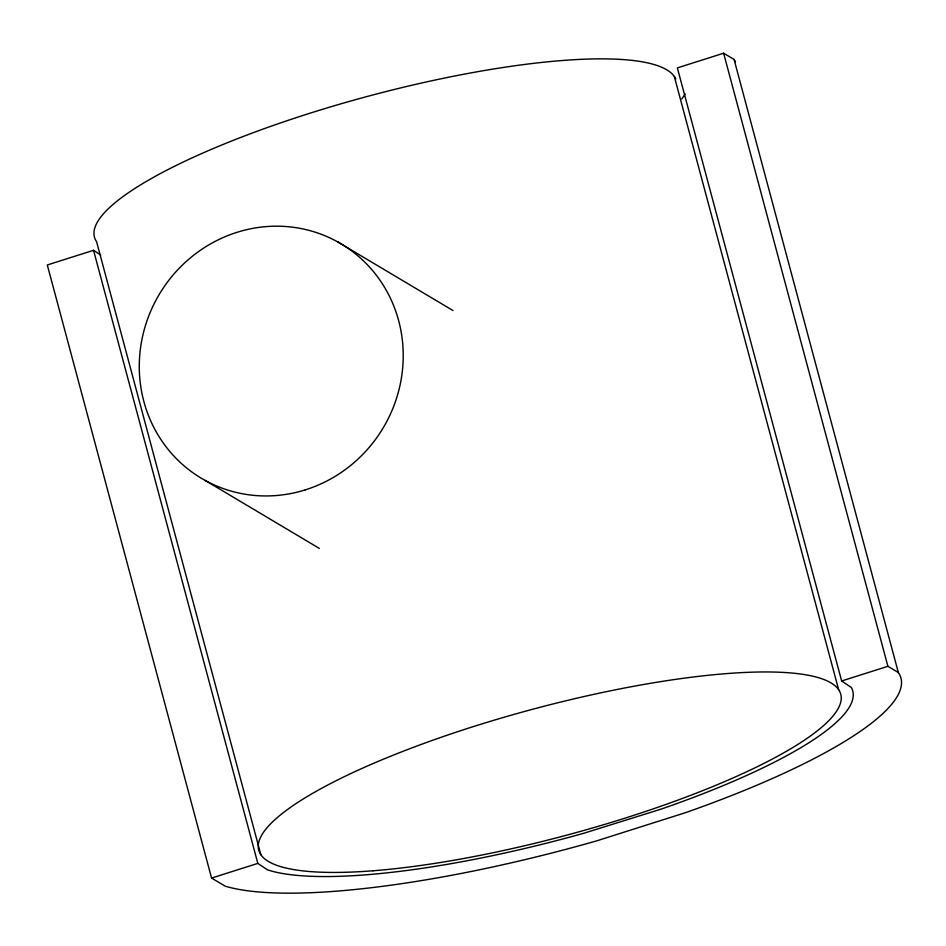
<?xml version="1.0" encoding="UTF-8"?>
<svg xmlns="http://www.w3.org/2000/svg" width="946" height="946" viewBox="0 0 946 946"><rect width="100%" height="100%" fill="white"/><g stroke="black" fill="none" stroke-linecap="round" stroke-linejoin="round"><path stroke-width="1.42" d="M93.548 250.3L47.3 264.975L211.573 878.077L225.231 886.201A363.595 78.695 -15 0 0 596.985 840.769L685.602 812.638A363.595 78.695 -15 0 0 898.345 672.535L734.072 59.432L723.619 53.213L677.36 67.899L841.644 680.99L851.27 687.423A313.694 67.899 -15 0 1 661.254 809.067L584.392 833.083A313.694 67.899 -15 0 1 267.458 869.823L257.832 863.391L93.548 250.3L100.773 255.124M211.573 878.077L257.832 863.391M841.644 680.99L887.892 666.303L898.345 672.535M337.45 241.75L453.004 310.548M205.057 480.367L319.346 548.408M723.619 53.213L887.892 666.303M674.332 76.508L838.617 689.61M260.86 854.77L96.587 241.679A301.301 65.215 -15 0 1 352.574 100.501A301.301 65.215 -15 0 1 675.763 79.05M734.072 59.432A363.595 78.695 -15 0 1 735.503 61.868M685.141 93.938A313.694 67.899 -15 0 1 681.759 98.881M373.162 870.769A301.301 65.215 -15 0 0 838.901 707.123A301.301 65.215 -15 0 0 437.147 738.684A301.301 65.215 -15 0 0 373.162 870.769M305.18 489.91A136.449 130.347 -59.2 0 0 364.742 262.101A136.449 130.347 -59.2 0 0 143.839 331.171A136.449 130.347 -59.2 0 0 305.18 489.91"/></g></svg>
